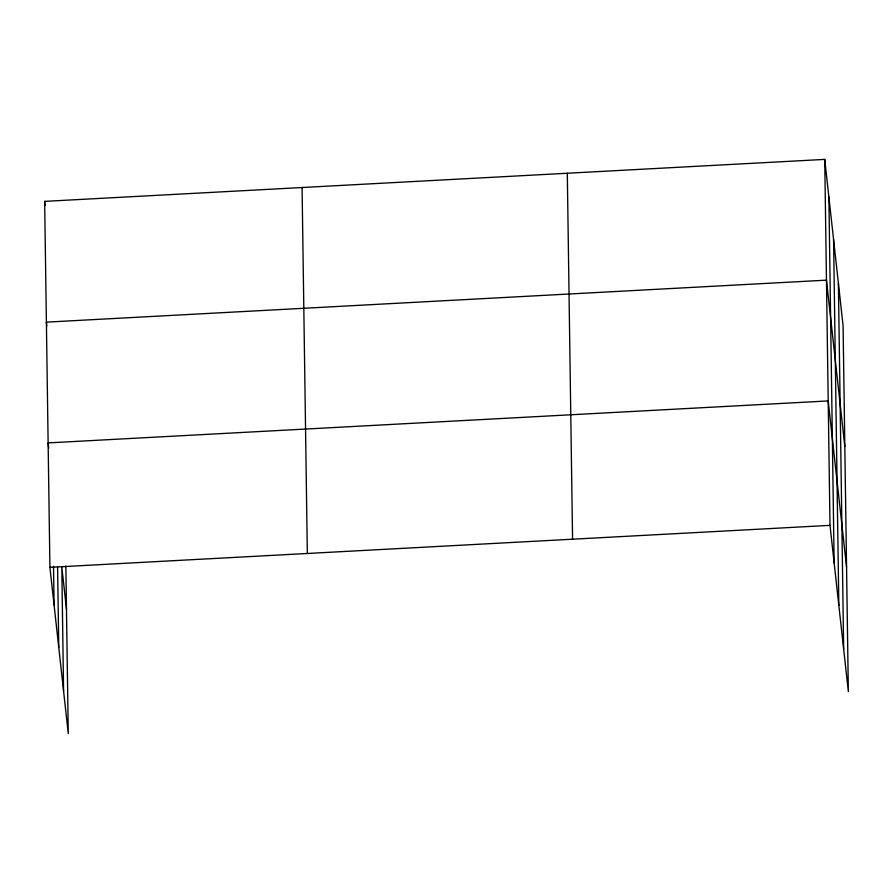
<?xml version="1.0" encoding="UTF-8"?>
<svg xmlns="http://www.w3.org/2000/svg" width="893" height="893" viewBox="0 0 893 893"><rect width="100%" height="100%" fill="white"/><g stroke="black" fill="none" stroke-linecap="round" stroke-linejoin="round"><path stroke-width="1.34" d="M65.859 566.151L68.27 733.6L49.919 567.334L44.65 201.371L824.73 159.4L843.081 325.666L848.35 691.629L829.999 525.352L824.73 159.4M49.919 567.334L829.999 525.352M844.823 446.433L826.471 280.156L46.391 322.139L46.827 326.168M846.564 567.2L828.202 400.924L48.122 442.906L48.713 448.275M44.65 201.371L45.096 205.401M66.484 609.182L61.796 566.72L63.582 691.149M838.393 283.215L843.662 649.166M833.571 239.469L838.828 605.421M828.883 197.007L834.14 562.97M567.301 173.253L572.569 539.205M302.08 187.519L307.337 553.481M57.599 567.211L58.759 647.403M53.513 566.229L54.071 604.941"/></g></svg>
